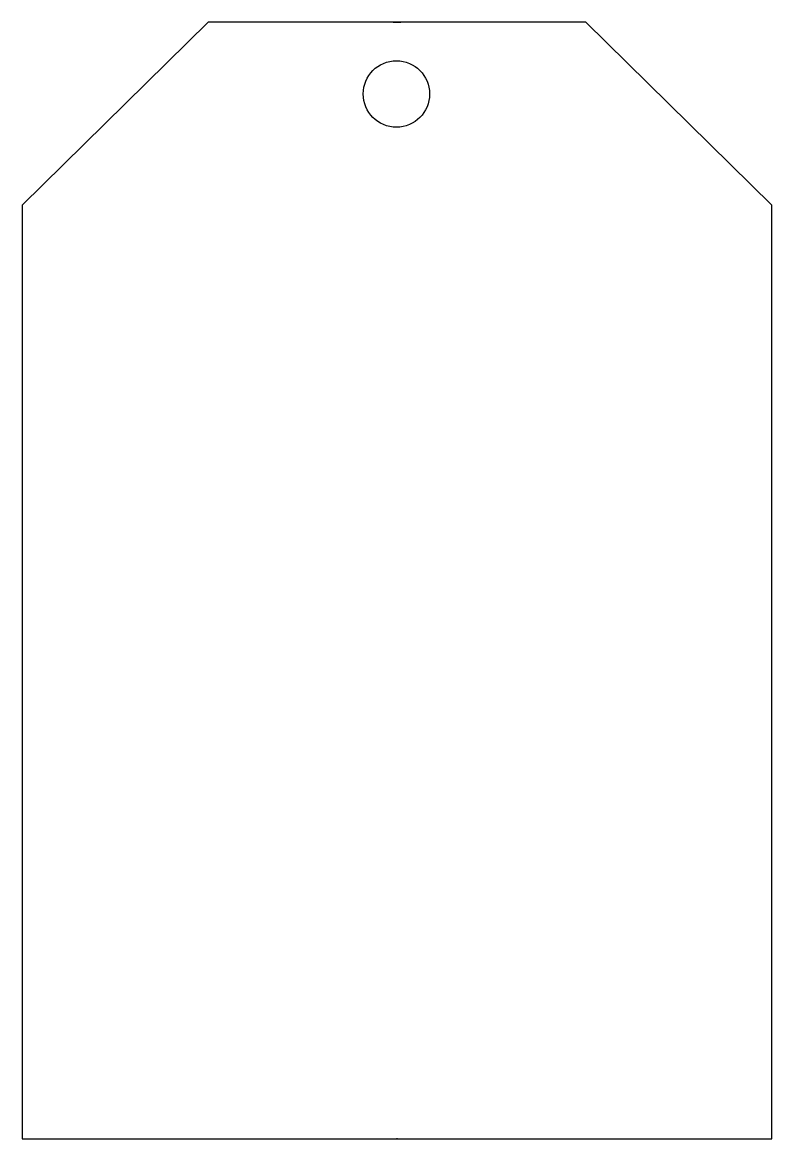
# Model space of a CAD drawing. Header units: centimetres. Extents: x -6.9 to 6.9, y -10.3 to 10.3.
import ezdxf

# ---------------------------------------------------------------- set-up
doc = ezdxf.new("R2010")
doc.units = ezdxf.units.CM
doc.header["$MEASUREMENT"] = 0
doc.layers.add('Camada 1', color=7, linetype='Continuous')

msp = doc.modelspace()

# ---------------------------------------------------------------- linework, layer by layer
at = {"layer": 'Camada 1'}
for points, knots in [([(-0.07169, 10.295), (-0.07169, 10.295), (3.48251, 10.295), (3.48251, 10.295), (3.48251, 10.295), (3.48251, 10.295), (6.91418, 6.92463), (6.91418, 6.92463), (6.91418, 6.92463), (6.91418, 6.92463), (6.91418, -10.29501), (6.91418, -10.29501), (6.91418, -10.29501), (6.91418, -10.29501), (-0.01041, -10.295), (-0.01041, -10.295), (-0.01041, -10.295), (-0.01041, -10.295), (0.01041, -10.295), (0.01041, -10.295), (0.01041, -10.295), (0.01041, -10.295), (-6.91418, -10.295), (-6.91418, -10.295), (-6.91418, -10.295), (-6.91418, -10.295), (-6.91418, 6.92464), (-6.91418, 6.92464), (-6.91418, 6.92464), (-6.91418, 6.92464), (-3.48251, 10.295), (-3.48251, 10.295), (-3.48251, 10.295), (-3.48251, 10.295), (0.07172, 10.295), (0.07172, 10.295), (0.07172, 10.295), (0.07172, 10.295), (-0.07169, 10.295), (-0.07169, 10.295)], [0, 0, 0, 0, 0.09090909, 0.09090909, 0.09090909, 0.09090909, 0.18181818, 0.18181818, 0.18181818, 0.18181818, 0.27272727, 0.27272727, 0.27272727, 0.27272727, 0.36363636, 0.36363636, 0.36363636, 0.36363636, 0.45454545, 0.45454545, 0.45454545, 0.45454545, 0.54545455, 0.54545455, 0.54545455, 0.54545455, 0.63636364, 0.63636364, 0.63636364, 0.63636364, 0.72727273, 0.72727273, 0.72727273, 0.72727273, 0.81818182, 0.81818182, 0.81818182, 0.81818182, 1, 1, 1, 1]), ([(-0.01041, 9.58661), (-0.34884, 9.58661), (-0.62319, 9.31226), (-0.62319, 8.97381), (-0.62319, 8.97381), (-0.62319, 8.63536), (-0.34884, 8.36101), (-0.01041, 8.36101), (-0.01041, 8.36101), (0.32805, 8.36101), (0.60239, 8.63536), (0.60239, 8.97381), (0.60239, 8.97381), (0.60239, 9.31226), (0.32804, 9.58661), (-0.01041, 9.58661)], [0, 0, 0, 0, 0.2, 0.2, 0.2, 0.2, 0.4, 0.4, 0.4, 0.4, 0.6, 0.6, 0.6, 0.6, 1, 1, 1, 1])]:
    msp.add_open_spline(points, degree=3, knots=knots, dxfattribs=at)

doc.saveas('drawing.dxf')
